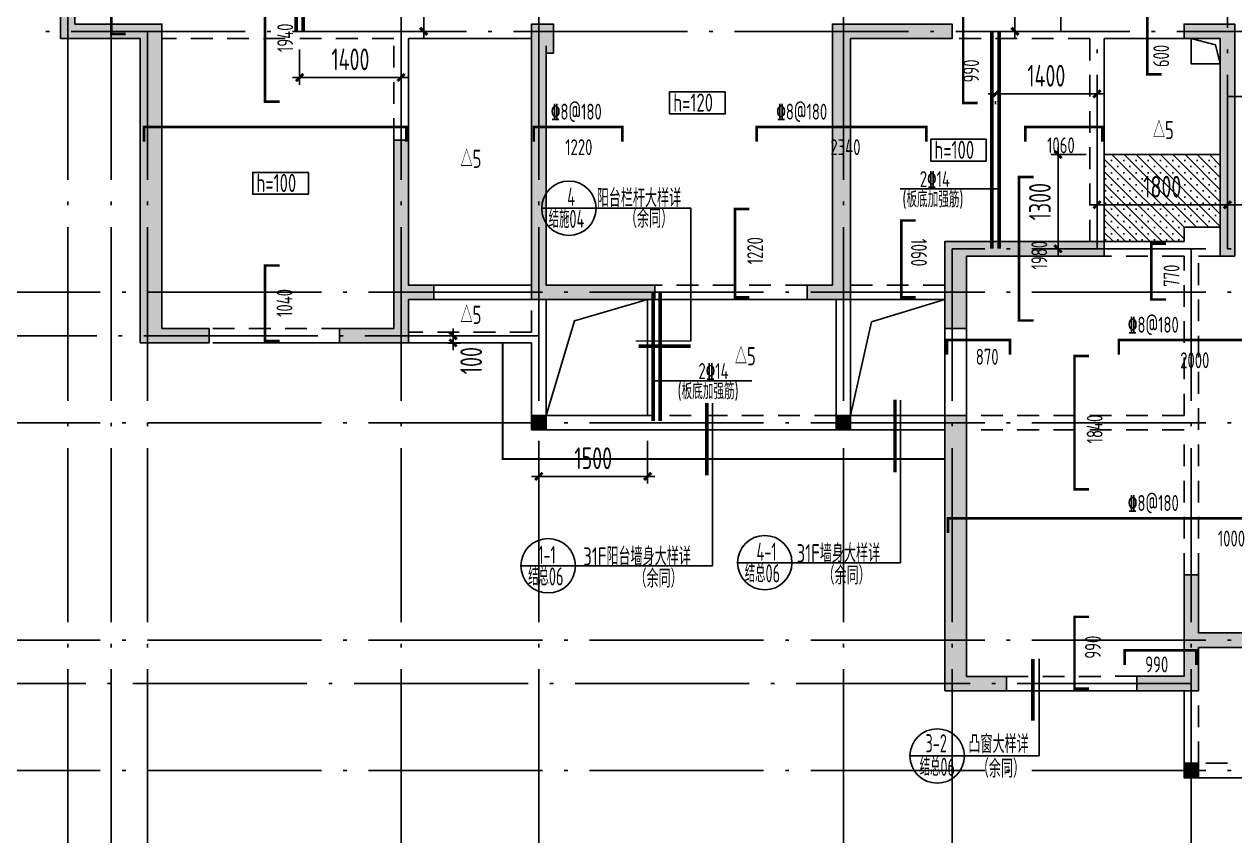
# Model space of a CAD drawing. Extents: x -144902 to 588294, y -160863 to 65494.
# Drawn here: x 181274 to 197974, y -68550 to -57351 of the extents above; entities that cross this region are included whole.
import ezdxf

# ---------------------------------------------------------------- set-up
doc = ezdxf.new("R2010")
doc.units = 0
doc.header["$LTSCALE"] = 100
doc.linetypes.add('3', pattern=[5, 3, -2])
doc.linetypes.add('ACAD_ISO04W100', pattern=[30.5, 24, -3, 0.5, -3])
doc.layers.get('0').update_dxf_attribs({"linetype": 'CONTINUOUS'})
doc.layers.get('Defpoints').update_dxf_attribs({"linetype": 'CONTINUOUS'})
for name, color, linetype in [('AXIS', 3, 'CONTINUOUS'), ('DIM', 3, 'CONTINUOUS'), ('DOTE', 253, 'ACAD_ISO04W100'), ('GZ', 7, 'CONTINUOUS'), ('HATCH', 254, 'CONTINUOUS'), ('HIDE_BEAMDIMMASS', 2, 'CONTINUOUS'), ('j加强筋', 1, 'CONTINUOUS'), ('P排气道', 232, 'CONTINUOUS'), ('x线脚', 6, 'CONTINUOUS'), ('外包线', 1, 'CONTINUOUS'), ('板高差', 201, 'CONTINUOUS'), ('构件标注', 3, 'CONTINUOUS'), ('梁', 4, 'CONTINUOUS'), ('梁虚线', 134, '3'), ('楼板负筋钢筋', 1, 'CONTINUOUS'), ('砼墙', 3, 'CONTINUOUS'), ('索引', 7, 'CONTINUOUS'), ('钢筋', 94, 'CONTINUOUS'), ('门', 174, 'CONTINUOUS'), ('门虚线', 174, '3'), ('零厚板', 7, 'CONTINUOUS')]:
    doc.layers.add(name, color=color, linetype=linetype)
doc.layers.add('REIN', color=6, linetype='CONTINUOUS', lineweight=18)
doc.styles.get("Standard").update_dxf_attribs({"font": 'tssdeng.shx', "width": 0.7, "bigfont": 'tssdchn.shx'})
doc.styles.add('TSSD_Dimension', font='Tssdeng.shx', dxfattribs={"width": 0.7, "bigfont": 'tssdchn.shx'})
doc.dimstyles.new('TSSD_100_100', dxfattribs={"dimtxt": 300, "dimasz": 100, "dimexe": 100, "dimexo": 250, "dimgap": 100, "dimtad": 1, "dimdec": 0, "dimzin": 0, "dimdsep": 46, "dimtxsty": 'TSSD_Dimension', "dimblk": 'ARCHTICK', "dimcen": 0, "dimdle": 100, "dimclrt": 7, "dimadec": 0, "dimazin": 0, "dimtfac": 1, "dimtdec": 0, "dimtix": 1, "dimtmove": 2, "dimatfit": 3, "dimfxl": 1, "dimtolj": 1, "dimtzin": 0, "dimarcsym": 0})

# ---------------------------------------------------------------- blocks, each defined once
blk = doc.blocks.new('_ArchTick')
at = {"color": 0, "linetype": 'ByBlock', "const_width": 0.4}
blk.add_lwpolyline([(-0.5, -0.5), (0.5, 0.5)], dxfattribs=at)
blk = doc.blocks.new('*D1290')
at = {"layer": 'Defpoints', "color": 0}
for p in [(186474, -56150), (186474, -57450), (186785, -57450)]:
    blk.add_point(p, dxfattribs=at)
at = {"layer": 'DIM', "color": 0, "lineweight": -2}
for p, q in [((186785, -56050), (186785, -57550)), ((186724, -56150), (186885, -56150)), ((186724, -57450), (186885, -57450))]:
    blk.add_line(p, q, dxfattribs=at)
at = {"layer": 'DIM', "color": 0, "lineweight": -2, "xscale": 100, "yscale": 100, "zscale": 100}
for p, rotation in [((186785, -56150), 90), ((186785, -57450), 270)]:
    blk.add_blockref('_ArchTick', p, dxfattribs=dict(at, rotation=rotation))
at = {"layer": 'DIM', "color": 7, "insert": (186535, -56800), "char_height": 300, "attachment_point": 5, "rotation": 90, "style": 'TSSD_Dimension'}
blk.add_mtext('\\A1;1300', dxfattribs=at)
blk = doc.blocks.new('*D1291')
at = {"layer": 'Defpoints', "color": 0}
for p in [(195574, -55950), (194942, -57450), (195574, -57450)]:
    blk.add_point(p, dxfattribs=at)
at = {"layer": 'DIM', "color": 0, "lineweight": -2}
for p, q in [((194942, -55850), (194942, -57550)), ((195324, -55950), (194842, -55950)), ((195324, -57450), (194842, -57450))]:
    blk.add_line(p, q, dxfattribs=at)
at = {"layer": 'DIM', "color": 0, "lineweight": -2, "xscale": 100, "yscale": 100, "zscale": 100}
for p, rotation in [((194942, -55950), 90), ((194942, -57450), 270)]:
    blk.add_blockref('_ArchTick', p, dxfattribs=dict(at, rotation=rotation))
at = {"layer": 'DIM', "color": 7, "insert": (194692, -56700), "char_height": 300, "attachment_point": 5, "rotation": 90, "style": 'TSSD_Dimension'}
blk.add_mtext('\\A1;1500', dxfattribs=at)
blk = doc.blocks.new('*D1297')
at = {"layer": 'Defpoints', "color": 0}
for p in [(186870, -61650), (186870, -61750), (187190, -61750)]:
    blk.add_point(p, dxfattribs=at)
at = {"layer": 'DIM', "color": 0, "lineweight": -2}
for p, q in [((187190, -61650), (187190, -61550)), ((187120, -61650), (187290, -61650)), ((187120, -61750), (187290, -61750)), ((187190, -61650), (187190, -61750)), ((187190, -61750), (187190, -61850))]:
    blk.add_line(p, q, dxfattribs=at)
at = {"layer": 'DIM', "color": 0, "lineweight": -2, "xscale": 100, "yscale": 100, "zscale": 100}
for p, rotation in [((187190, -61650), 270), ((187190, -61750), 90)]:
    blk.add_blockref('_ArchTick', p, dxfattribs=dict(at, rotation=rotation))
at = {"layer": 'DIM', "color": 7, "insert": (187440, -61993), "char_height": 300, "attachment_point": 5, "rotation": 90, "style": 'TSSD_Dimension'}
blk.add_mtext('\\A1;100', dxfattribs=at)
blk = doc.blocks.new('*D1301')
at = {"layer": 'Defpoints', "color": 0}
for p in [(196074, -59799), (197874, -59799), (197874, -59843)]:
    blk.add_point(p, dxfattribs=at)
at = {"layer": 'DIM', "color": 0, "lineweight": -2}
for p, q in [((195974, -59843), (197974, -59843)), ((196074, -60049), (196074, -59943)), ((197874, -60049), (197874, -59943))]:
    blk.add_line(p, q, dxfattribs=at)
at = {"layer": 'DIM', "color": 0, "lineweight": -2, "xscale": 100, "yscale": 100, "zscale": 100, "rotation": 180}
blk.add_blockref('_ArchTick', (196074, -59843), dxfattribs=at)
at = {"layer": 'DIM', "color": 0, "lineweight": -2, "xscale": 100, "yscale": 100, "zscale": 100}
blk.add_blockref('_ArchTick', (197874, -59843), dxfattribs=at)
at = {"layer": 'DIM', "color": 7, "insert": (196974, -59593), "char_height": 300, "attachment_point": 5, "style": 'TSSD_Dimension'}
blk.add_mtext('\\A1;1800', dxfattribs=at)
blk = doc.blocks.new('*D1302')
at = {"layer": 'Defpoints', "color": 0}
for p in [(197874, -59613), (199274, -59613), (199274, -59843)]:
    blk.add_point(p, dxfattribs=at)
at = {"layer": 'DIM', "color": 0, "lineweight": -2}
for p, q in [((197774, -59843), (199374, -59843)), ((197874, -59863), (197874, -59943)), ((199274, -59863), (199274, -59943))]:
    blk.add_line(p, q, dxfattribs=at)
at = {"layer": 'DIM', "color": 0, "lineweight": -2, "xscale": 100, "yscale": 100, "zscale": 100, "rotation": 180}
blk.add_blockref('_ArchTick', (197874, -59843), dxfattribs=at)
at = {"layer": 'DIM', "color": 0, "lineweight": -2, "xscale": 100, "yscale": 100, "zscale": 100}
blk.add_blockref('_ArchTick', (199274, -59843), dxfattribs=at)
at = {"layer": 'DIM', "color": 7, "insert": (198574, -59593), "char_height": 300, "attachment_point": 5, "style": 'TSSD_Dimension'}
blk.add_mtext('\\A1;1400', dxfattribs=at)
blk = doc.blocks.new('*D1303')
at = {"layer": 'Defpoints', "color": 0}
for p in [(188374, -62850), (189874, -62850), (189874, -63590)]:
    blk.add_point(p, dxfattribs=at)
at = {"layer": 'DIM', "color": 0, "lineweight": -2}
for p, q in [((188374, -63100), (188374, -63690)), ((189874, -63100), (189874, -63690)), ((188274, -63590), (189974, -63590))]:
    blk.add_line(p, q, dxfattribs=at)
at = {"layer": 'DIM', "color": 0, "lineweight": -2, "xscale": 100, "yscale": 100, "zscale": 100, "rotation": 180}
blk.add_blockref('_ArchTick', (188374, -63590), dxfattribs=at)
at = {"layer": 'DIM', "color": 0, "lineweight": -2, "xscale": 100, "yscale": 100, "zscale": 100}
blk.add_blockref('_ArchTick', (189874, -63590), dxfattribs=at)
at = {"layer": 'DIM', "color": 7, "insert": (189124, -63340), "char_height": 300, "attachment_point": 5, "style": 'TSSD_Dimension'}
blk.add_mtext('\\A1;1500', dxfattribs=at)
blk = doc.blocks.new('2012120710010639')
at = {"layer": 'P排气道', "linetype": 'ByBlock', "elevation": 0}
blk.add_lwpolyline([(18285, 1065), (18685, 1065), (18685, 1415), (18285, 1415)], close=True, dxfattribs=at)
blk.add_lwpolyline([(18685, 1415), (18351, 1329), (18285, 1065)], dxfattribs=at)
blk = doc.blocks.new('*D1309')
at = {"layer": 'Defpoints', "color": 0}
for p in [(196174, -59150), (195536, -60450), (196174, -60450)]:
    blk.add_point(p, dxfattribs=at)
at = {"layer": '外包线', "color": 0, "lineweight": -2}
for p, q in [((195536, -59050), (195536, -60550)), ((195924, -59150), (195436, -59150)), ((195924, -60450), (195436, -60450))]:
    blk.add_line(p, q, dxfattribs=at)
at = {"layer": '外包线', "color": 0, "lineweight": -2, "xscale": 100, "yscale": 100, "zscale": 100}
for p, rotation in [((195536, -59150), 90), ((195536, -60450), 270)]:
    blk.add_blockref('_ArchTick', p, dxfattribs=dict(at, rotation=rotation))
at = {"layer": '外包线', "color": 7, "insert": (195286, -59800), "char_height": 300, "attachment_point": 5, "rotation": 90, "style": 'TSSD_Dimension'}
blk.add_mtext('\\A1;1300', dxfattribs=at)
blk = doc.blocks.new('*D1313')
at = {"layer": 'Defpoints', "color": 0}
for p in [(194674, -58203), (196074, -58202), (196074, -58312)]:
    blk.add_point(p, dxfattribs=at)
at = {"layer": 'j加强筋', "color": 0, "lineweight": -2}
for p, q in [((194574, -58312), (196174, -58312)), ((194674, -58453), (194674, -58412)), ((196074, -58452), (196074, -58412))]:
    blk.add_line(p, q, dxfattribs=at)
at = {"layer": 'j加强筋', "color": 0, "lineweight": -2, "xscale": 100, "yscale": 100, "zscale": 100, "rotation": 180}
blk.add_blockref('_ArchTick', (194674, -58312), dxfattribs=at)
at = {"layer": 'j加强筋', "color": 0, "lineweight": -2, "xscale": 100, "yscale": 100, "zscale": 100}
blk.add_blockref('_ArchTick', (196074, -58312), dxfattribs=at)
at = {"layer": 'j加强筋', "color": 7, "insert": (195374, -58062), "char_height": 300, "attachment_point": 5, "style": 'TSSD_Dimension'}
blk.add_mtext('\\A1;1400', dxfattribs=at)
blk = doc.blocks.new('*D1314')
at = {"layer": 'Defpoints', "color": 0}
for p in [(185074, -57450, 0), (186474, -57450), (185074, -58086)]:
    blk.add_point(p, dxfattribs=at)
at = {"layer": 'j加强筋', "color": 0, "lineweight": -2}
for p, q in [((185074, -57700), (185074, -58186)), ((186474, -57700), (186474, -58186)), ((186574, -58086), (184974, -58086))]:
    blk.add_line(p, q, dxfattribs=at)
at = {"layer": 'j加强筋', "color": 0, "lineweight": -2, "xscale": 100, "yscale": 100, "zscale": 100, "rotation": 180}
blk.add_blockref('_ArchTick', (185074, -58086), dxfattribs=at)
at = {"layer": 'j加强筋', "color": 0, "lineweight": -2, "xscale": 100, "yscale": 100, "zscale": 100}
blk.add_blockref('_ArchTick', (186474, -58086), dxfattribs=at)
at = {"layer": 'j加强筋', "color": 7, "insert": (185774, -57836), "char_height": 300, "attachment_point": 5, "style": 'TSSD_Dimension'}
blk.add_mtext('\\A1;1400', dxfattribs=at)
blk = doc.blocks.new('2012122714531000')
at = {"layer": 'HATCH'}
blk.add_hatch(color=256, dxfattribs=at).paths.add_polyline_path([(0, 200), (200, 200), (200, 0), (0, 0)])
at = {"layer": 'GZ'}
blk.add_lwpolyline([(0, 200), (200, 200), (200, 0), (0, 0)], close=True, dxfattribs=at)
blk = doc.blocks.new('2012122621174833')
at = {"layer": 'HATCH'}
for points in [[(3961.4, 14775), (5061.4, 14775), (5061.4, 10575), (6011.4, 10575), (6011.4, 10775), (5361.4, 10775), (5361.4, 14975), (4161.4, 14975), (4161.4, 15625), (3961.4, 15625)], [(10461.4, 11175), (12161.4, 11175), (12161.4, 11375), (10661.4, 11375), (10661.4, 14575), (10761.4, 14575), (10761.4, 14975), (10461.4, 14975)], [(14861.4, 11175), (14861.4, 14775), (16261.4, 14775), (16261.4, 14975), (14611.4, 14975), (14611.4, 11375), (14261.4, 11375), (14261.4, 11175)], [(19961.4, 14775), (19961.4, 11775), (20161.4, 11775), (20161.4, 14975), (19461.2, 14975), (19461.2, 14775)], [(7811.4, 10575), (8761.4, 10575), (8761.4, 11175), (9111.4, 11175), (9111.4, 11375), (8761.4, 11375), (8761.4, 13375), (8561.4, 13375), (8561.4, 10775), (7811.4, 10775)], [(16461.4, 11775), (18361.2, 11775), (18361.2, 11975), (16161.4, 11975), (16161.4, 10775), (16461.4, 10775)], [(16161.4, 5775), (17011.4, 5775), (17011.4, 5975), (16461.4, 5975), (16461.4, 9575), (16161.4, 9575)], [(18811.4, 5775.4), (19661.4, 5775.4), (19661.4, 6375), (20411.4, 6375), (20411.4, 6575), (19661.4, 6575), (19661.4, 7375), (19461.4, 7375), (19461.4, 6575), (19461.4, 5975.4), (18811.4, 5975.4)]]:
    blk.add_hatch(color=256, dxfattribs=at).paths.add_polyline_path(points)
at = {"layer": 'DOTE'}
for p, q in [((4061.4, 3675, 0), (4061.4, 23075, 0)), ((4661.4, 3675, 0), (4661.4, 23075, 0)), ((8661.4, 3675, 0), (8661.4, 23075, 0)), ((10561.4, 3675, 0), (10561.4, 23075, 0)), ((14761.4, 3675, 0), (14761.4, 23075, 0)), ((17761.4, 14875, 0), (17761.4, 23075, 0)), ((20061.4, 11875, 0), (20061.4, 23075, 0)), ((33961.4, 14875, 0), (3461.4, 14875, 0)), ((5161.4, 3675, 0), (5161.4, 14875, 0)), ((18261.2, 11875), (18261.2, 14875)), ((28114.7, 13975, 0), (20061.4, 13975, 0)), ((44161.4, 11875, 0), (16261.4, 11875, 0)), ((16261.4, 3675, 0), (16261.4, 11875, 0)), ((19561.4, 3675, 0), (19561.4, 11875, 0)), ((44161.4, 11275, 0), (3061.4, 11275, 0)), ((10561.4, 10675, 0), (3061.4, 10675, 0)), ((44161.4, 9475, 0), (3061.4, 9475, 0)), ((44161.4, 6475, 0), (3061.4, 6475, 0)), ((19561.4, 5875, 0), (3061.4, 5875, 0)), ((44161.4, 4675, 0), (3061.4, 4675, 0))]:
    blk.add_line(p, q, dxfattribs=at)
at = {"layer": '梁'}
for p, q in [((10461.4, 14775), (8761.4, 14775)), ((8761.4, 13375), (8761.4, 14775)), ((10461.4, 11375), (10461.4, 14775)), ((18361.2, 11975), (18361.2, 14775)), ((19461.2, 14775), (18361.2, 14775)), ((19461.4, 11975), (19461.4, 12175)), ((19461.4, 12175), (19961.4, 12175)), ((19461.4, 11975), (18361.2, 11975)), ((10461.4, 11375), (9111.4, 11375)), ((10461.4, 11175), (9111.4, 11175)), ((14261.4, 11175), (12161.4, 11175)), ((14661.4, 9375), (14661.4, 11175)), ((14861.4, 9375), (14861.4, 11175)), ((16161.4, 11175), (14861.4, 11175)), ((7861.4, 10575), (6061.4, 10575)), ((14661.4, 9375), (14861.4, 9375)), ((18811.4, 5775.4), (17011.4, 5775))]:
    blk.add_line(p, q, dxfattribs=at)
at = {"layer": '梁', "color": 210}
for p, q in [((10661.4, 9575), (10661.4, 11175)), ((12061.4, 9575), (12061.4, 11175)), ((10461.4, 10575), (8761.4, 10575)), ((10461.4, 9375), (10461.4, 10575)), ((12061.4, 9575), (10661.4, 9575)), ((16161.4, 9575), (14861.4, 9575)), ((12161.4, 9375), (10461.4, 9375)), ((14661.4, 9375), (12161.4, 9375)), ((16161.4, 9375), (14861.4, 9375)), ((19461.4, 4575), (19461.4, 5775.4)), ((23061.4, 4575), (19461.4, 4575))]:
    blk.add_line(p, q, dxfattribs=at)
at = {"layer": '梁虚线'}
for p, q in [((10661.4, 11375), (10661.4, 14875)), ((8561.4, 14775), (5361.4, 14775)), ((8561.4, 13375), (8561.4, 14775)), ((18161.2, 14775), (16261.4, 14775)), ((18161.2, 11975), (18161.2, 14775)), ((19461.4, 11775), (18361.2, 11775)), ((19461.4, 9575), (19461.4, 11775)), ((19961.4, 11775), (19661.4, 11775)), ((19661.4, 7375), (19661.4, 11775)), ((14261.4, 11375), (12161.4, 11375)), ((16161.4, 11375), (14861.4, 11375)), ((7861.4, 10775), (6061.4, 10775)), ((19461.4, 9575), (16461.4, 9575)), ((19461.4, 9375), (16461.4, 9375)), ((19461.4, 7375), (19461.4, 9375)), ((18811.4, 5975.4), (17011.4, 5975))]:
    blk.add_line(p, q, dxfattribs=at)
at = {"layer": '梁虚线', "color": 210}
for p, q in [((10461.4, 10725), (10461.4, 11175)), ((10461.4, 10725), (8761.4, 10725)), ((14661.4, 9575), (12061.4, 9575)), ((19661.4, 4775), (19661.4, 5775.4)), ((23061.4, 4775), (19661.4, 4775))]:
    blk.add_line(p, q, dxfattribs=at)
at = {"layer": '砼墙'}
for points in [[(3961.4, 14775), (5061.4, 14775), (5061.4, 10575), (6011.4, 10575), (6011.4, 10775), (5361.4, 10775), (5361.4, 14975), (4161.4, 14975), (4161.4, 15625), (3961.4, 15625)], [(10461.4, 11175), (12161.4, 11175), (12161.4, 11375), (10661.4, 11375), (10661.4, 14575), (10761.4, 14575), (10761.4, 14975), (10461.4, 14975)], [(14861.4, 11175), (14861.4, 14775), (16261.4, 14775), (16261.4, 14975), (14611.4, 14975), (14611.4, 11375), (14261.4, 11375), (14261.4, 11175)], [(19961.4, 14775), (19961.4, 11775), (20161.4, 11775), (20161.4, 14975), (19461.2, 14975), (19461.2, 14775)], [(7811.4, 10575), (8761.4, 10575), (8761.4, 11175), (9111.4, 11175), (9111.4, 11375), (8761.4, 11375), (8761.4, 13375), (8561.4, 13375), (8561.4, 10775), (7811.4, 10775)], [(16461.4, 11775), (18361.2, 11775), (18361.2, 11975), (16161.4, 11975), (16161.4, 10775), (16461.4, 10775)], [(16161.4, 5775), (17011.4, 5775), (17011.4, 5975), (16461.4, 5975), (16461.4, 9575), (16161.4, 9575)], [(18811.4, 5775.4), (19661.4, 5775.4), (19661.4, 6375), (20411.4, 6375), (20411.4, 6575), (19661.4, 6575), (19661.4, 7375), (19461.4, 7375), (19461.4, 6575), (19461.4, 5975.4), (18811.4, 5975.4)]]:
    blk.add_lwpolyline(points, close=True, dxfattribs=at)
at = {"layer": '门'}
for p, q in [((16161.4, 9475), (16161.4, 10775)), ((16461.4, 9475), (16461.4, 10775))]:
    blk.add_line(p, q, dxfattribs=at)
at = {"layer": '门虚线'}
for p, q in [((16161.4, 9475), (16161.4, 10775)), ((16461.4, 9475), (16461.4, 10775))]:
    blk.add_line(p, q, dxfattribs=at)
at = {"layer": '零厚板'}
for points in [[(12061.4, 11175), (11051.1, 10879.2), (10661.4, 9575)], [(16161.4, 11175), (15151.5, 10865.3), (14861.4, 9575)]]:
    blk.add_lwpolyline(points, dxfattribs=at)
at = {"layer": 'HATCH'}
for p in [(10461.4, 9375), (14661.4, 9375), (19461.4, 4575)]:
    blk.add_blockref('2012122714531000', p, dxfattribs=at)

msp = doc.modelspace()

# ---------------------------------------------------------------- hatches: boundary and pattern name
at = {"layer": '外包线'}
h = msp.add_hatch(dxfattribs=at)
h.set_pattern_fill('SACNCR', color=256, scale=50, style=0)
h.set_pattern_definition([(135, (402372.29, -40288.82), (84.1899, 84.1899), []), (135, (402288.1, -40288.82), (84.1899, 84.1899), [0, -119.0625])])
h.paths.add_polyline_path([(197774.086, -59149.757), (197774.086, -60149.757), (197274.086, -60149.757), (197274.086, -60349.757), (196173.936, -60349.757), (196173.936, -59149.757)])
h.paths.add_polyline_path([(197331.778, -59367.892), (196616.394, -59367.892), (196616.394, -59817.892), (197331.778, -59817.892)], flags=24)

# ---------------------------------------------------------------- linework, layer by layer
at = {"color": 6}
msp.add_line((194243.37, -67448.27, 0.088), (193493.37, -67448.27, 0.088), dxfattribs=at)
for centre in [(188787.491, -59890.762, -0.091), (188502.031, -64824.428, 0.088), (191490.123, -64781.066, 0.088), (193868.37, -67448.27, 0.088)]:
    msp.add_circle(centre, 375, dxfattribs=at)
at = {"layer": 'j加强筋'}
for p, q in [((194724.086, -59622.973), (193358.725, -59622.973)), ((189948.019, -62271.418), (191313.38, -62271.418))]:
    msp.add_line(p, q, dxfattribs=at)
at = {"layer": 'j加强筋', "const_width": 50, "elevation": 0}
for points in [[(185024.086, -54449.757), (185024.086, -57449.757)], [(185124.086, -54449.757), (185124.086, -57449.757)], [(194624.086, -57449.757), (194624.086, -60449.757)], [(194724.086, -57449.757), (194724.086, -60449.757)], [(189948.865, -61049.757), (189948.865, -62825.069)], [(190048.865, -61049.757), (190048.865, -62825.069)]]:
    msp.add_lwpolyline(points, dxfattribs=at)
at = {"layer": 'REIN'}
msp.add_line((190470.588, -61726.361), (189710.677, -61726.361), dxfattribs=at)
at = {"layer": 'x线脚', "const_width": 30}
msp.add_lwpolyline([(187874.086, -61749.757), (187874.086, -63349.757), (193974.086, -63349.757)], dxfattribs=at)
at = {"layer": '外包线'}
msp.add_line((196173.936, -59149.757), (197774.086, -59149.757), dxfattribs=at)
at = {"layer": '构件标注', "color": 2}
for points in [[(190944.571, -58285.617), (190944.571, -58588.502), (190177.263, -58588.502), (190177.263, -58285.617)], [(194546.312, -58937.727), (194546.312, -59240.611), (193779.004, -59240.611), (193779.004, -58937.727)], [(185194.553, -59395.614), (185194.553, -59698.498), (184427.245, -59698.498), (184427.245, -59395.614)]]:
    msp.add_lwpolyline(points, close=True, dxfattribs=at)
at = {"layer": '楼板负筋钢筋', "const_width": 35}
for points in [[(194426.382, -58439.747), (194226.382, -58439.747), (194226.382, -55009.747), (194426.382, -55009.747)], [(196966.832, -58043.058), (196766.832, -58043.057), (196766.832, -55887.052), (196966.832, -55887.052)], [(182675.31, -57486.958), (182475.31, -57486.958), (182475.31, -56566.96), (182675.31, -56566.96)], [(184796.303, -58419.747), (184596.303, -58419.746), (184596.303, -56479.747), (184796.303, -56479.747)], [(186544.087, -58969.751), (186544.087, -58769.751), (182927.527, -58769.752), (182927.527, -58969.752)], [(189524.086, -58969.752), (189524.086, -58769.752), (188304.088, -58769.752), (188304.088, -58969.752)], [(193719.087, -58969.751), (193719.087, -58769.751), (191379.088, -58769.752), (191379.088, -58969.752)], [(196143.936, -58969.751), (196143.936, -58769.751), (195083.937, -58769.751), (195083.937, -58969.751)], [(195198.492, -61439.757), (194998.492, -61439.757), (194998.492, -59459.757), (195198.492, -59459.757)], [(191278.875, -61119.757), (191078.875, -61119.757), (191078.875, -59899.757), (191278.875, -59899.757)], [(193573.059, -61119.757), (193373.059, -61119.757), (193373.058, -60059.757), (193573.058, -60059.757)], [(197023.442, -61149.757), (196823.442, -61149.757), (196823.442, -60379.757), (197023.442, -60379.757)], [(184796.303, -61719.747), (184596.303, -61719.746), (184596.303, -60679.746), (184796.303, -60679.747)], [(194874.086, -61909.613), (194874.086, -61709.613), (194004.088, -61709.614), (194004.088, -61909.614)], [(198374.086, -61909.613), (198374.086, -61709.613), (196374.086, -61709.614), (196374.086, -61909.614)], [(195962.688, -63769.746), (195762.688, -63769.746), (195762.688, -61929.746), (195962.688, -61929.746)], [(198374.086, -64369.75), (198374.086, -64169.75), (194017.549, -64169.752), (194017.549, -64369.752)], [(195962.688, -66519.321), (195762.688, -66519.321), (195762.688, -65529.321), (195962.688, -65529.322)], [(196454.085, -66191.705), (196454.086, -65991.705), (197444.086, -65991.706), (197444.084, -66191.706)]]:
    msp.add_lwpolyline(points, dxfattribs=at)
at = {"layer": '索引', "color": 6, "ltscale": 5}
for p, q in [((188412.491, -59890.762, -0.091), (190470.588, -59890.762)), ((190470.588, -59890.762), (190470.588, -61726.361)), ((190767.896, -62582.429, 0.088), (190767.896, -64824.428, 0.088)), ((193361.65, -62539.067, 0.088), (193361.65, -64781.066, 0.088)), ((193361.65, -64781.066, 0.088), (191115.123, -64781.066, 0.088)), ((190767.896, -64824.428, 0.088), (188127.031, -64824.428, 0.088)), ((195275.864, -66107.268, 0.088), (195275.864, -67448.27, 0.088)), ((195275.864, -67448.27, 0.088), (194243.37, -67448.27, 0.088))]:
    msp.add_line(p, q, dxfattribs=at)
at = {"layer": '索引', "color": 6, "ltscale": 5, "const_width": 50}
for points in [[(189749.079, -61794.897), (190468.567, -61794.899)], [(190692.83, -63576.472), (190692.817, -62577.263)], [(195188.039, -66959.2), (195188.052, -66110.201)]]:
    msp.add_lwpolyline(points, dxfattribs=at)
at = {"layer": '索引', "color": 6, "ltscale": 5, "const_width": 50, "elevation": 0}
msp.add_lwpolyline([(193286.583, -63533.11), (193286.571, -62533.901)], dxfattribs=at)

# ---------------------------------------------------------------- block references
at = {"layer": 'AXIS'}
msp.add_blockref('2012122621174833', (177812.728, -72324.757), dxfattribs=at)
at = {"layer": 'HIDE_BEAMDIMMASS', "xscale": -1}
msp.add_blockref('2012120710010639', (216059.086, -58964.757, 0), dxfattribs=at)

# ---------------------------------------------------------------- texts
at = {"layer": 'j加强筋', "width": 0.7}
for s, p in [('2%%13214', (193628.892, -59598.45)), ('(板底加强筋)', (193389.277, -59878.259)), ('2%%13214', (190575.29, -62246.895)), ('(板底加强筋)', (190287.751, -62526.703))]:
    msp.add_text(s, height=220, dxfattribs=at).set_placement(p)
at = {"layer": '板高差', "width": 0.7}
for p in [(196845.102, -58937.342), (187293.511, -59334.284, 0), (187293.511, -61486.621, 0), (191078.22, -62057.236, 0)]:
    msp.add_text('△5', height=250, dxfattribs=at).set_placement(p)
at = {"layer": '构件标注', "color": 2, "width": 0.7}
for s, p in [('h=120', (190227.744, -58557.252)), ('h=100', (193829.485, -59209.361)), ('h=100', (184477.726, -59667.248))]:
    msp.add_text(s, height=250, dxfattribs=at).set_placement(p)
at = {"layer": '索引', "color": 6, "ltscale": 5}
for s, width, p in [('4', 0.6, (188766.262, -59854.725)), (' 阳台栏杆大样详', 0.7, (189066.852, -59875.714)), ('结施04', 0.6, (188509.756, -60162.202)), ('（余同）', 0.7, (189561.297, -60160.175, -0.088)), ('1-1', 0.6, (188365.358, -64798.09, 0.088)), ('31F阳台墙身大样详', 0.7, (188985.881, -64819.922, 0.088)), ('4-1', 0.6, (191376.526, -64754.728, 0.088)), ('31F墙身大样详', 0.7, (191929.634, -64776.561, 0.088)), ('结总06', 0.6, (191215.197, -65052.903, 0.088)), ('结总06', 0.6, (188227.106, -65096.264, 0.088)), ('（余同）', 0.7, (189692.342, -65124.875, 0.088)), ('（余同）', 0.7, (192286.095, -65081.513, 0.088)), ('凸窗大样详', 0.7, (194299.369, -67409.85, 0.088)), ('3-2', 0.6, (193706.473, -67398.058, 0.088)), ('结总06', 0.6, (193628.367, -67723.17, 0.088)), ('（余同）', 0.7, (194415.517, -67746.3, 0.088))]:
    msp.add_text(s, height=250, dxfattribs=dict(at, width=width)).set_placement(p)
at = {"layer": '钢筋', "width": 0.7}
for s, rotation, p in [('1940', 90, (184984.701, -57734.747)), ('600', 90, (197068.543, -57943.428)), ('990', 90, (194447.323, -58154.747)), ('%%1328@180', 359.9999744, (188538.97, -58668.151)), ('%%1328@180', 359.9999872, (191648.971, -58668.151)), ('1220', 90, (191467.275, -60663.5)), ('1060', 270.0000825, (193507.041, -60311.005)), ('1980', 90, (195386.892, -60734.757)), ('770', 90, (197211.842, -60974.757)), ('1040', 90, (184975.219, -61389.999)), ('%%1328@180', 359.9999936, (196498.971, -61608.014)), ('1840', 90, (196151.088, -63134.746)), ('%%1328@180', 359.9999872, (196498.971, -64068.15)), ('990', 90, (196126.953, -66105.699))]:
    msp.add_text(s, height=220, rotation=rotation, dxfattribs=at).set_placement(p)
for s, p in [('1220', (188737.086, -59158.152)), ('2340', (192395.779, -59158.151)), ('1060', (195384.94, -59132.174)), ('870', (194401.017, -62050.2)), ('2000', (197220.779, -62098.013)), ('1000', (197740.222, -64558.15)), ('990', (196739.085, -66295.215))]:
    msp.add_text(s, height=220, dxfattribs=at).set_placement(p)

# ---------------------------------------------------------------- dimensions: what is measured, and where the dimension line sits
at = {"layer": 'DIM'}
for base, p1, p2, picture, middle in [((194942.214, -57449.757), (195574.086, -55949.757), (195574.086, -57449.757), '*D1291', (194692.214, -56699.757)), ((186785.012, -57449.757), (186474.086, -56149.757), (186474.086, -57449.757), '*D1290', (186535.012, -56799.757))]:
    dim = msp.add_linear_dim(base=base, p1=p1, p2=p2, angle=90, dimstyle='TSSD_100_100', dxfattribs=at)
    dim.commit()
    dim.dimension.update_dxf_attribs({"geometry": picture, "text_midpoint": middle})
for base, p1, p2, picture, middle in [((197874.086, -59842.892), (196074.086, -59799.278), (197874.086, -59799.278), '*D1301', (196974.086, -59592.892)), ((199274.086, -59842.892), (197874.086, -59612.984), (199274.086, -59612.984), '*D1302', (198574.086, -59592.892)), ((189874.086, -63590.416), (188374.086, -62849.757), (189874.086, -62849.757), '*D1303', (189124.086, -63340.416))]:
    dim = msp.add_linear_dim(base=base, p1=p1, p2=p2, dimstyle='TSSD_100_100', dxfattribs=at)
    dim.commit()
    dim.dimension.update_dxf_attribs({"geometry": picture, "text_midpoint": middle})
dim = msp.add_linear_dim(base=(187189.835, -61749.747), p1=(186869.887, -61649.757), p2=(186869.887, -61749.747), angle=90, dimstyle='TSSD_100_100', dxfattribs=at)
dim.commit()
dim.dimension.update_dxf_attribs({"geometry": '*D1297', "text_midpoint": (187439.835, -61992.645), "dimtype": 160})
at = {"layer": 'j加强筋'}
dim = msp.add_linear_dim(base=(185074.086, -58085.774), p1=(186474.086, -57449.757), p2=(185074.086, -57449.757, 0), angle=180, dimstyle='TSSD_100_100', dxfattribs=at)
dim.commit()
dim.dimension.update_dxf_attribs({"geometry": '*D1314', "text_midpoint": (185774.086, -57835.774)})
dim = msp.add_linear_dim(base=(196074.086, -58311.832), p1=(194674.107, -58203.098), p2=(196074.086, -58201.66), dimstyle='TSSD_100_100', dxfattribs=at)
dim.commit()
dim.dimension.update_dxf_attribs({"geometry": '*D1313', "text_midpoint": (195374.096, -58061.832)})
at = {"layer": '外包线'}
dim = msp.add_linear_dim(base=(195535.73, -60449.757), p1=(196173.936, -59149.757), p2=(196173.936, -60449.757), angle=90, dimstyle='TSSD_100_100', dxfattribs=at)
dim.commit()
dim.dimension.update_dxf_attribs({"geometry": '*D1309', "text_midpoint": (195285.73, -59799.757)})

doc.saveas('drawing.dxf')
